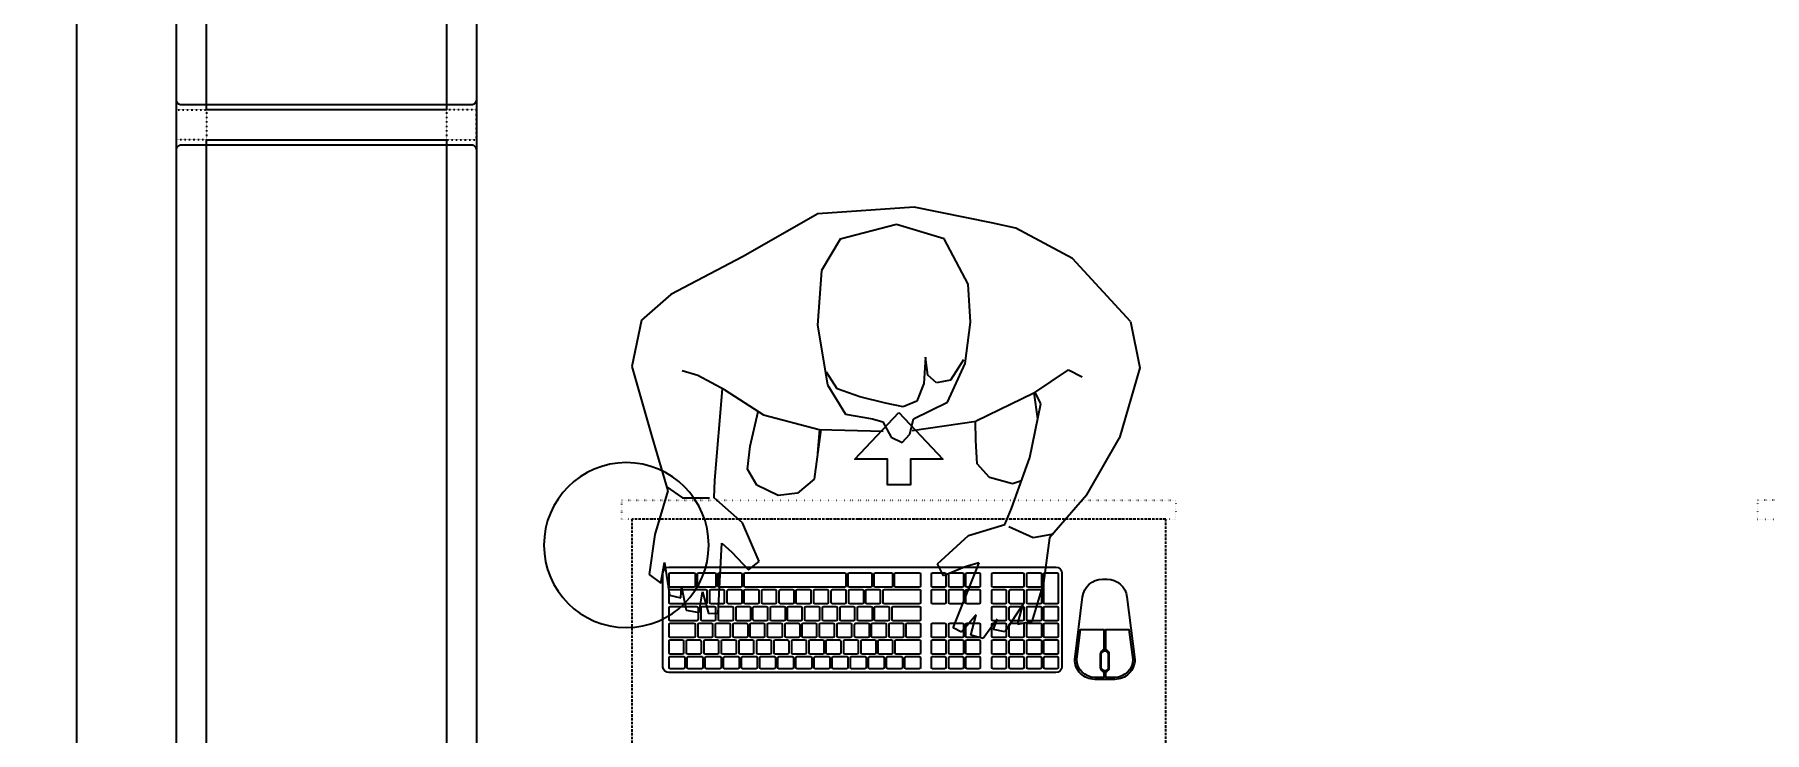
# Model space of a CAD drawing. Header units: inches. Extents: x 216615 to 231886, y -28847 to -680.
# Drawn here: x 226054 to 227784, y -22589 to -21892 of the extents above; entities that cross this region are included whole.
import ezdxf

# ---------------------------------------------------------------- set-up
doc = ezdxf.new("R2010")
doc.units = ezdxf.units.IN
doc.header["$MEASUREMENT"] = 0
doc.linetypes.add('Puntets JB', pattern=[3, 0, -3])
doc.linetypes.add('TRAZOS2', pattern=[0.375, 0.25, -0.125])
for name, color, linetype in [('Arturo', 8, 'Continuous'), ('Cotas bloques dinámicos PM espacio', 250, 'Continuous'), ('Impresora Tiket JB', 8, 'Continuous'), ('Linea Capa Color 0000 JB', 7, 'Continuous'), ('Linea Capa Color 0140 Blau Vidre JB', 140, 'Continuous')]:
    doc.layers.add(name, color=color, linetype=linetype)
doc.styles.add('Jordi Ava', font='')
doc.styles.get('Jordi Ava').set_extended_font_data('AvantGarde Md BT')
doc.dimstyles.new('Jordi Ava 2015', dxfattribs={"dimtxt": 60, "dimasz": 40, "dimexe": 20, "dimexo": 20, "dimgap": 0.09, "dimtad": 1, "dimdec": 0, "dimzin": 0, "dimdsep": 46, "dimtxsty": 'Jordi Ava', "dimblk": 'CLOSED', "dimcen": 1.5, "dimclrd": 7, "dimclre": 7, "dimclrt": 256, "dimadec": 0, "dimazin": 0, "dimtfac": 0.05, "dimtdec": 0, "dimtofl": 0, "dimtmove": 0, "dimatfit": 3, "dimldrblk": 'CLOSED', "dimfxl": 90, "dimtolj": 1, "dimtzin": 0, "dimlwd": -1, "dimlwe": -1, "dimarcsym": 0})
doc.dimstyles.new('Jordi Ava Vidre 140 2015', dxfattribs={"dimtxt": 60, "dimasz": 40, "dimexe": 20, "dimexo": 20, "dimgap": 0.09, "dimtad": 1, "dimdec": 0, "dimzin": 0, "dimdsep": 46, "dimtxsty": 'Jordi Ava', "dimblk": 'CLOSED', "dimcen": 1.5, "dimclrd": 7, "dimclre": 7, "dimclrt": 256, "dimadec": 0, "dimazin": 0, "dimtfac": 0.05, "dimtdec": 0, "dimtofl": 0, "dimtmove": 0, "dimatfit": 3, "dimldrblk": 'CLOSED', "dimfxl": 90, "dimtolj": 1, "dimtzin": 0, "dimlwd": -1, "dimlwe": -1, "dimarcsym": 0})

# ---------------------------------------------------------------- blocks, each defined once
blk = doc.blocks.new('Planta teclat + ratoli 2020 JB')
at = {"layer": 'Impresora Tiket JB'}
for points in [[(163.1, 99.5, 0.414201), (157.1, 105.4), (-229.9, 105.4, 0.38771), (-236, 99.9), (-236, 6, 0.414201), (-229.9, 0), (157.1, 0, 0.414201), (163.1, 6)], [(203.6, 12.2), (208.3, 12.2, 0.378242), (228.1, 29.7), (236, 92.2, 0.414214), (216, 112.2), (196, 112.2, 0.414214), (176, 92.2), (183.8, 29.7, 0.378242)], [(201.5, 100.2, -0.350001), (205, 104.6), (205, 110.2), (196, 110.2, 0.412242), (178, 92.3), (181.7, 62.2), (205, 62.2), (205, 82.8, -0.350001), (201.5, 87.2)], [(234, 92.3, 0.412242), (216, 110.2), (207, 110.2), (207, 104.6, -0.350001), (210.5, 100.2), (210.5, 87.2, -0.350001), (207, 82.8), (207, 62.2), (230.2, 62.2)], [(-214.2, 100.3, 0.450069), (-215.4, 101.5), (-228.7, 101.5, 0.45007), (-229.9, 100.3), (-229.9, 91, 0.411174), (-228.7, 89.5), (-215.4, 89.5, 0.411173), (-214.2, 91)], [(-215.4, 85.9, 0.414201), (-216.6, 87.1), (-228.7, 87.1, 0.414201), (-229.9, 85.9), (-229.9, 74, 0.414188), (-228.7, 72.8), (-216.6, 72.8, 0.414201), (-215.4, 74)], [(-197.9, 85.9, 0.414201), (-199.1, 87.1), (-211.2, 87.1, 0.414201), (-212.4, 85.9), (-212.4, 74, 0.414188), (-211.2, 72.8), (-199.1, 72.8, 0.414201), (-197.9, 74)], [(-196, 100.3, 0.450069), (-197.3, 101.5), (-210.6, 101.5, 0.45007), (-211.8, 100.3), (-211.8, 91, 0.411174), (-210.6, 89.5), (-197.3, 89.5, 0.411173), (-196, 91)], [(-180.3, 85.9, 0.414201), (-181.5, 87.1), (-193.6, 87.1, 0.414201), (-194.8, 85.9), (-194.8, 74, 0.414188), (-193.6, 72.8), (-181.5, 72.8, 0.414201), (-180.3, 74)], [(-177.9, 100.3, 0.450069), (-179.1, 101.5), (-192.4, 101.5, 0.45007), (-193.6, 100.3), (-193.6, 91, 0.411174), (-192.4, 89.5), (-179.1, 89.5, 0.411173), (-177.9, 91)], [(-162.8, 85.9, 0.414201), (-164, 87.1), (-176.1, 87.1, 0.414201), (-177.3, 85.9), (-177.3, 74, 0.414188), (-176.1, 72.8), (-164, 72.8, 0.414201), (-162.8, 74)], [(-159.8, 100.3, 0.450069), (-161, 101.5), (-174.3, 101.5, 0.45007), (-175.5, 100.3), (-175.5, 91, 0.411174), (-174.3, 89.5), (-161, 89.5, 0.411173), (-159.8, 91)], [(-145.3, 85.9, 0.414201), (-146.5, 87.1), (-158.6, 87.1, 0.414201), (-159.8, 85.9), (-159.8, 74, 0.414188), (-158.6, 72.8), (-146.5, 72.8, 0.414201), (-145.3, 74)], [(-141.6, 100.3, 0.450069), (-142.8, 101.5), (-156.1, 101.5, 0.45007), (-157.3, 100.3), (-157.3, 91, 0.411174), (-156.1, 89.5), (-142.8, 89.5, 0.411173), (-141.6, 91)], [(-127.7, 85.9, 0.414201), (-128.9, 87.1), (-141, 87.1, 0.414201), (-142.2, 85.9), (-142.2, 74, 0.414188), (-141, 72.8), (-128.9, 72.8, 0.414201), (-127.7, 74)], [(-123.5, 100.3, 0.450069), (-124.7, 101.5), (-138, 101.5, 0.45007), (-139.2, 100.3), (-139.2, 91, 0.411174), (-138, 89.5), (-124.7, 89.5, 0.411173), (-123.5, 91)], [(-110.2, 85.9, 0.414201), (-111.4, 87.1), (-123.5, 87.1, 0.414201), (-124.7, 85.9), (-124.7, 74, 0.414188), (-123.5, 72.8), (-111.4, 72.8, 0.414201), (-110.2, 74)], [(-105.3, 100.3, 0.450069), (-106.6, 101.5), (-119.9, 101.5, 0.45007), (-121.1, 100.3), (-121.1, 91, 0.411174), (-119.9, 89.5), (-106.6, 89.5, 0.411173), (-105.3, 91)], [(-92.7, 85.9, 0.414201), (-93.9, 87.1), (-106, 87.1, 0.414201), (-107.2, 85.9), (-107.2, 74, 0.414188), (-106, 72.8), (-93.9, 72.8, 0.414201), (-92.7, 74)], [(-87.2, 100.3, 0.450069), (-88.4, 101.5), (-101.7, 101.5, 0.45007), (-102.9, 100.3), (-102.9, 91, 0.411174), (-101.7, 89.5), (-88.4, 89.5, 0.411173), (-87.2, 91)], [(-75.1, 85.9, 0.414201), (-76.3, 87.1), (-88.4, 87.1, 0.414201), (-89.6, 85.9), (-89.6, 74, 0.414188), (-88.4, 72.8), (-76.3, 72.8, 0.414201), (-75.1, 74)], [(-69.1, 100.3, 0.450069), (-70.3, 101.5), (-83.6, 101.5, 0.45007), (-84.8, 100.3), (-84.8, 91, 0.411174), (-83.6, 89.5), (-70.3, 89.5, 0.411173), (-69.1, 91)], [(-58.2, 85.9, 0.414201), (-59.4, 87.1), (-71.5, 87.1, 0.414201), (-72.7, 85.9), (-72.7, 74, 0.414188), (-71.5, 72.8), (-59.4, 72.8, 0.414201), (-58.2, 74)], [(-50.9, 100.3, 0.450069), (-52.1, 101.5), (-65.4, 101.5, 0.45007), (-66.7, 100.3), (-66.7, 91, 0.411174), (-65.4, 89.5), (-52.1, 89.5, 0.411173), (-50.9, 91)], [(-40.7, 85.9, 0.414201), (-41.9, 87.1), (-54, 87.1, 0.414201), (-55.2, 85.9), (-55.2, 74, 0.414188), (-54, 72.8), (-41.9, 72.8, 0.414201), (-40.7, 74)], [(-32.8, 100.3, 0.450069), (-34, 101.5), (-47.3, 101.5, 0.45007), (-48.5, 100.3), (-48.5, 91, 0.411174), (-47.3, 89.5), (-34, 89.5, 0.411173), (-32.8, 91)], [(-23.1, 85.9, 0.414201), (-24.3, 87.1), (-36.4, 87.1, 0.414201), (-37.6, 85.9), (-37.6, 74, 0.414188), (-36.4, 72.8), (-24.3, 72.8, 0.414201), (-23.1, 74)], [(-14.7, 100.3, 0.450069), (-15.9, 101.5), (-29.2, 101.5, 0.45007), (-30.4, 100.3), (-30.4, 91, 0.411174), (-29.2, 89.5), (-15.9, 89.5, 0.411173), (-14.7, 91)], [(-6.2, 85.9, 0.414201), (-7.4, 87.1), (-19.5, 87.1, 0.414201), (-20.7, 85.9), (-20.7, 74, 0.414188), (-19.5, 72.8), (-7.4, 72.8, 0.414201), (-6.2, 74)], [(3.5, 100.3, 0.450069), (2.3, 101.5), (-11, 101.5, 0.45007), (-12.2, 100.3), (-12.2, 91, 0.411174), (-11, 89.5), (2.3, 89.5, 0.411173), (3.5, 91)], [(21.6, 85.9, 0.414201), (20.4, 87.1), (-2.6, 87.1, 0.414201), (-3.8, 85.9), (-3.8, 74, 0.414188), (-2.6, 72.8), (20.4, 72.8, 0.414201), (21.6, 74)], [(21.6, 100.3, 0.450069), (20.4, 101.5), (7.1, 101.5, 0.45007), (5.9, 100.3), (5.9, 91, 0.411174), (7.1, 89.5), (20.4, 89.5, 0.411173), (21.6, 91)], [(47, 100.3, 0.450069), (45.8, 101.5), (33.7, 101.5, 0.45007), (32.5, 100.3), (32.5, 91, 0.411174), (33.7, 89.5), (45.8, 89.5, 0.411173), (47, 91)], [(47, 85.9, 0.414201), (45.8, 87.1), (33.7, 87.1, 0.414201), (32.5, 85.9), (32.5, 74, 0.414188), (33.7, 72.8), (45.8, 72.8, 0.414201), (47, 74)], [(64.6, 100.3, 0.450069), (63.3, 101.5), (51.3, 101.5, 0.45007), (50, 100.3), (50, 91, 0.411174), (51.3, 89.5), (63.3, 89.5, 0.411173), (64.6, 91)], [(64.6, 85.9, 0.414201), (63.3, 87.1), (51.3, 87.1, 0.414201), (50, 85.9), (50, 74, 0.414188), (51.3, 72.8), (63.3, 72.8, 0.414201), (64.6, 74)], [(81.5, 100.3, 0.450069), (80.3, 101.5), (68.2, 101.5, 0.45007), (67, 100.3), (67, 91, 0.411174), (68.2, 89.5), (80.3, 89.5, 0.411173), (81.5, 91)], [(81.5, 85.9, 0.414201), (80.3, 87.1), (68.2, 87.1, 0.414201), (67, 85.9), (67, 74, 0.414188), (68.2, 72.8), (80.3, 72.8, 0.414201), (81.5, 74)], [(107.5, 100.3, 0.450069), (106.3, 101.5), (94.2, 101.5, 0.45007), (93, 100.3), (93, 91, 0.411174), (94.2, 89.5), (106.3, 89.5, 0.411173), (107.5, 91)], [(107.5, 85.9, 0.414201), (106.3, 87.1), (94.2, 87.1, 0.414201), (93, 85.9), (93, 74, 0.414188), (94.2, 72.8), (106.3, 72.8, 0.414201), (107.5, 74)], [(125, 100.3, 0.450069), (123.8, 101.5), (111.7, 101.5, 0.45007), (110.5, 100.3), (110.5, 91, 0.411174), (111.7, 89.5), (123.8, 89.5, 0.411173), (125, 91)], [(125, 85.9, 0.414201), (123.8, 87.1), (111.7, 87.1, 0.414201), (110.5, 85.9), (110.5, 74, 0.414188), (111.7, 72.8), (123.8, 72.8, 0.414201), (125, 74)], [(142.6, 100.3, 0.450069), (141.3, 101.5), (129.3, 101.5, 0.45007), (128, 100.3), (128, 91, 0.411174), (129.3, 89.5), (141.3, 89.5, 0.411173), (142.6, 91)], [(142.6, 85.9, 0.414201), (141.3, 87.1), (129.3, 87.1, 0.414201), (128, 85.9), (128, 74, 0.414188), (129.3, 72.8), (141.3, 72.8, 0.414201), (142.6, 74)], [(159.5, 100.3, 0.450069), (158.3, 101.5), (146.2, 101.5, 0.45007), (145, 100.3), (145, 91, 0.411174), (146.2, 89.5), (158.3, 89.5, 0.411173), (159.5, 91)], [(159.5, 85.9, 0.414201), (158.3, 87.1), (146.2, 87.1, 0.414201), (145, 85.9), (145, 74, 0.414188), (146.2, 72.8), (158.3, 72.8, 0.414201), (159.5, 74)], [(209.5, 100.2, 1), (202.5, 100.2), (202.5, 87.2, 1), (209.5, 87.2)], [(-203.8, 69.2, 0.414201), (-205.1, 70.4), (-228.7, 70.4, 0.414201), (-229.9, 69.2), (-229.9, 57.2, 0.414188), (-228.7, 56), (-205.1, 56, 0.414201), (-203.8, 57.2)], [(-186.3, 69.2, 0.414201), (-187.5, 70.4), (-199.6, 70.4, 0.414201), (-200.8, 69.2), (-200.8, 57.2, 0.414188), (-199.6, 56), (-187.5, 56, 0.414201), (-186.3, 57.2)], [(-168.8, 69.2, 0.414201), (-170, 70.4), (-182.1, 70.4, 0.414201), (-183.3, 69.2), (-183.3, 57.2, 0.414188), (-182.1, 56), (-170, 56, 0.414201), (-168.8, 57.2)], [(-151.2, 69.2, 0.414201), (-152.5, 70.4), (-164.5, 70.4, 0.414201), (-165.8, 69.2), (-165.8, 57.2, 0.414188), (-164.5, 56), (-152.5, 56, 0.414201), (-151.2, 57.2)], [(-134.3, 69.2, 0.414201), (-135.5, 70.4), (-147.6, 70.4, 0.414201), (-148.8, 69.2), (-148.8, 57.2, 0.414188), (-147.6, 56), (-135.5, 56, 0.414201), (-134.3, 57.2)], [(-116.8, 69.2, 0.414201), (-118, 70.4), (-130.1, 70.4, 0.414201), (-131.3, 69.2), (-131.3, 57.2, 0.414188), (-130.1, 56), (-118, 56, 0.414201), (-116.8, 57.2)], [(-99.2, 69.2, 0.414201), (-100.5, 70.4), (-112.5, 70.4, 0.414201), (-113.8, 69.2), (-113.8, 57.2, 0.414188), (-112.5, 56), (-100.5, 56, 0.414201), (-99.2, 57.2)], [(-82.3, 69.2, 0.414201), (-83.5, 70.4), (-95.6, 70.4, 0.414201), (-96.8, 69.2), (-96.8, 57.2, 0.414188), (-95.6, 56), (-83.5, 56, 0.414201), (-82.3, 57.2)], [(-64.8, 69.2, 0.414201), (-66, 70.4), (-78.1, 70.4, 0.414201), (-79.3, 69.2), (-79.3, 57.2, 0.414188), (-78.1, 56), (-66, 56, 0.414201), (-64.8, 57.2)], [(-47.2, 69.2, 0.414201), (-48.5, 70.4), (-60.5, 70.4, 0.414201), (-61.8, 69.2), (-61.8, 57.2, 0.414188), (-60.5, 56), (-48.5, 56, 0.414201), (-47.2, 57.2)], [(-29.7, 69.2, 0.414201), (-30.9, 70.4), (-43, 70.4, 0.414201), (-44.2, 69.2), (-44.2, 57.2, 0.414188), (-43, 56), (-30.9, 56, 0.414201), (-29.7, 57.2)], [(-12.8, 69.2, 0.414201), (-14, 70.4), (-26.1, 70.4, 0.414201), (-27.3, 69.2), (-27.3, 57.2, 0.414188), (-26.1, 56), (-14, 56, 0.414201), (-12.8, 57.2)], [(4.8, 69.2, 0.414201), (3.5, 70.4), (-8.5, 70.4, 0.414201), (-9.8, 69.2), (-9.8, 57.2, 0.414188), (-8.5, 56), (3.5, 56, 0.414201), (4.8, 57.2)], [(21.7, 69.2, 0.414201), (20.5, 70.4), (8.4, 70.4, 0.414201), (7.2, 69.2), (7.2, 57.2, 0.414188), (8.4, 56), (20.5, 56, 0.414201), (21.7, 57.2)], [(47, 69.2, 0.414201), (45.8, 70.4), (33.7, 70.4, 0.414201), (32.5, 69.2), (32.5, 57.2, 0.414188), (33.7, 56), (45.8, 56, 0.414201), (47, 57.2)], [(64.6, 69.2, 0.414201), (63.3, 70.4), (51.3, 70.4, 0.414201), (50, 69.2), (50, 57.2, 0.414188), (51.3, 56), (63.3, 56, 0.414201), (64.6, 57.2)], [(81.5, 69.2, 0.414201), (80.2, 70.4), (68.2, 70.4, 0.414201), (66.9, 69.2), (66.9, 57.2, 0.414188), (68.2, 56), (80.2, 56, 0.414201), (81.5, 57.2)], [(107.5, 69.2, 0.414201), (106.3, 70.4), (94.2, 70.4, 0.414201), (93, 69.2), (93, 57.2, 0.414188), (94.2, 56), (106.3, 56, 0.414201), (107.5, 57.2)], [(125, 69.2, 0.414201), (123.8, 70.4), (111.7, 70.4, 0.414201), (110.5, 69.2), (110.5, 57.2, 0.414188), (111.7, 56), (123.8, 56, 0.414201), (125, 57.2)], [(142.6, 69.2, 0.414201), (141.3, 70.4), (129.3, 70.4, 0.414201), (128, 69.2), (128, 57.2, 0.414188), (129.3, 56), (141.3, 56, 0.414201), (142.6, 57.2)], [(159.5, 69.2, 0.414201), (158.3, 70.4), (146.2, 70.4, 0.414201), (145, 69.2), (145, 57.2, 0.414188), (146.2, 56), (158.3, 56, 0.414201), (159.5, 57.2)], [(-200.9, 52.4, 0.414201), (-202.1, 53.6), (-228.7, 53.6, 0.414201), (-229.9, 52.4), (-229.9, 40.4, 0.414188), (-228.7, 39.2), (-202.1, 39.2, 0.414201), (-200.9, 40.4)], [(-183.3, 52.4, 0.414201), (-184.6, 53.6), (-196.7, 53.6, 0.414201), (-197.9, 52.4), (-197.9, 40.4, 0.414188), (-196.7, 39.2), (-184.6, 39.2, 0.414201), (-183.3, 40.4)], [(-165.8, 52.4, 0.414201), (-167, 53.6), (-179.1, 53.6, 0.414201), (-180.3, 52.4), (-180.3, 40.4, 0.414188), (-179.1, 39.2), (-167, 39.2, 0.414201), (-165.8, 40.4)], [(-148.3, 52.4, 0.414201), (-149.5, 53.6), (-161.6, 53.6, 0.414201), (-162.8, 52.4), (-162.8, 40.4, 0.414188), (-161.6, 39.2), (-149.5, 39.2, 0.414201), (-148.3, 40.4)], [(-131.3, 52.4, 0.414201), (-132.6, 53.6), (-144.7, 53.6, 0.414201), (-145.9, 52.4), (-145.9, 40.4, 0.414188), (-144.7, 39.2), (-132.6, 39.2, 0.414201), (-131.3, 40.4)], [(-113.8, 52.4, 0.414201), (-115, 53.6), (-127.1, 53.6, 0.414201), (-128.3, 52.4), (-128.3, 40.4, 0.414188), (-127.1, 39.2), (-115, 39.2, 0.414201), (-113.8, 40.4)], [(-96.9, 52.4, 0.414201), (-98.1, 53.6), (-110.2, 53.6, 0.414201), (-111.4, 52.4), (-111.4, 40.4, 0.414188), (-110.2, 39.2), (-98.1, 39.2, 0.414201), (-96.9, 40.4)], [(-79.3, 52.4, 0.414201), (-80.6, 53.6), (-92.7, 53.6, 0.414201), (-93.9, 52.4), (-93.9, 40.4, 0.414188), (-92.7, 39.2), (-80.6, 39.2, 0.414201), (-79.3, 40.4)], [(-61.8, 52.4, 0.414201), (-63, 53.6), (-75.1, 53.6, 0.414201), (-76.3, 52.4), (-76.3, 40.4, 0.414188), (-75.1, 39.2), (-63, 39.2, 0.414201), (-61.8, 40.4)], [(-44.3, 52.4, 0.414201), (-45.5, 53.6), (-57.6, 53.6, 0.414201), (-58.8, 52.4), (-58.8, 40.4, 0.414188), (-57.6, 39.2), (-45.5, 39.2, 0.414201), (-44.3, 40.4)], [(-26.7, 52.4, 0.414201), (-28, 53.6), (-40, 53.6, 0.414201), (-41.3, 52.4), (-41.3, 40.4, 0.414188), (-40, 39.2), (-28, 39.2, 0.414201), (-26.7, 40.4)], [(-9.8, 52.4, 0.414201), (-11, 53.6), (-23.1, 53.6, 0.414201), (-24.3, 52.4), (-24.3, 40.4, 0.414188), (-23.1, 39.2), (-11, 39.2, 0.414201), (-9.8, 40.4)], [(21.6, 52.4, 0.414201), (20.4, 53.6), (-5.6, 53.6, 0.414201), (-6.8, 52.4), (-6.8, 40.4, 0.414188), (-5.6, 39.2), (20.4, 39.2, 0.414201), (21.6, 40.4)], [(107.5, 52.4, 0.414201), (106.3, 53.6), (94.2, 53.6, 0.414201), (93, 52.4), (93, 40.4, 0.414188), (94.2, 39.2), (106.3, 39.2, 0.414201), (107.5, 40.4)], [(125, 52.4, 0.414201), (123.8, 53.6), (111.7, 53.6, 0.414201), (110.5, 52.4), (110.5, 40.4, 0.414188), (111.7, 39.2), (123.8, 39.2, 0.414201), (125, 40.4)], [(142.6, 52.4, 0.414201), (141.3, 53.6), (129.3, 53.6, 0.414201), (128, 52.4), (128, 40.4, 0.414188), (129.3, 39.2), (141.3, 39.2, 0.414201), (142.6, 40.4)], [(159.5, 52.4, 0.414201), (158.3, 53.6), (146.2, 53.6, 0.414201), (145, 52.4), (145, 40.4, 0.414188), (146.2, 39.2), (158.3, 39.2, 0.414201), (159.5, 40.4)], [(-192.1, 35.6, 0.414201), (-193.3, 36.8), (-228.7, 36.8, 0.414201), (-229.9, 35.6), (-229.9, 23.6, 0.414188), (-228.7, 22.4), (-193.3, 22.4, 0.414201), (-192.1, 23.6)], [(-174.6, 35.6, 0.414201), (-175.8, 36.8), (-187.9, 36.8, 0.414201), (-189.1, 35.6), (-189.1, 23.6, 0.414188), (-187.9, 22.4), (-175.8, 22.4, 0.414201), (-174.6, 23.6)], [(-157, 35.6, 0.414201), (-158.3, 36.8), (-170.3, 36.8, 0.414201), (-171.6, 35.6), (-171.6, 23.6, 0.414188), (-170.3, 22.4), (-158.3, 22.4, 0.414201), (-157, 23.6)], [(-140.1, 35.6, 0.414201), (-141.3, 36.8), (-153.4, 36.8, 0.414201), (-154.6, 35.6), (-154.6, 23.6, 0.414188), (-153.4, 22.4), (-141.3, 22.4, 0.414201), (-140.1, 23.6)], [(-122.6, 35.6, 0.414201), (-123.8, 36.8), (-135.9, 36.8, 0.414201), (-137.1, 35.6), (-137.1, 23.6, 0.414188), (-135.9, 22.4), (-123.8, 22.4, 0.414201), (-122.6, 23.6)], [(-105, 35.6, 0.414201), (-106.3, 36.8), (-118.3, 36.8, 0.414201), (-119.6, 35.6), (-119.6, 23.6, 0.414188), (-118.3, 22.4), (-106.3, 22.4, 0.414201), (-105, 23.6)], [(-88.1, 35.6, 0.414201), (-89.3, 36.8), (-101.4, 36.8, 0.414201), (-102.6, 35.6), (-102.6, 23.6, 0.414188), (-101.4, 22.4), (-89.3, 22.4, 0.414201), (-88.1, 23.6)], [(-70.6, 35.6, 0.414201), (-71.8, 36.8), (-83.9, 36.8, 0.414201), (-85.1, 35.6), (-85.1, 23.6, 0.414188), (-83.9, 22.4), (-71.8, 22.4, 0.414201), (-70.6, 23.6)], [(-53, 35.6, 0.414201), (-54.3, 36.8), (-66.3, 36.8, 0.414201), (-67.6, 35.6), (-67.6, 23.6, 0.414188), (-66.3, 22.4), (-54.3, 22.4, 0.414201), (-53, 23.6)], [(-35.5, 35.6, 0.414201), (-36.7, 36.8), (-48.8, 36.8, 0.414201), (-50, 35.6), (-50, 23.6, 0.414188), (-48.8, 22.4), (-36.7, 22.4, 0.414201), (-35.5, 23.6)], [(-18.6, 35.6, 0.414201), (-19.8, 36.8), (-31.9, 36.8, 0.414201), (-33.1, 35.6), (-33.1, 23.6, 0.414188), (-31.9, 22.4), (-19.8, 22.4, 0.414201), (-18.6, 23.6)], [(21.6, 35.6, 0.414201), (20.4, 36.8), (-14.3, 36.8, 0.414201), (-15.6, 35.6), (-15.6, 23.6, 0.414188), (-14.3, 22.4), (20.4, 22.4, 0.414201), (21.6, 23.6)], [(47, 35.6, 0.414201), (45.8, 36.8), (33.7, 36.8, 0.414201), (32.5, 35.6), (32.5, 23.6, 0.414188), (33.7, 22.4), (45.8, 22.4, 0.414201), (47, 23.6)], [(64.6, 35.6, 0.414201), (63.3, 36.8), (51.3, 36.8, 0.414201), (50, 35.6), (50, 23.6, 0.414188), (51.3, 22.4), (63.3, 22.4, 0.414201), (64.6, 23.6)], [(81.5, 35.6, 0.414201), (80.3, 36.8), (68.2, 36.8, 0.414201), (67, 35.6), (67, 23.6, 0.414188), (68.2, 22.4), (80.3, 22.4, 0.414201), (81.5, 23.6)], [(107.5, 35.6, 0.414201), (106.3, 36.8), (94.2, 36.8, 0.414201), (93, 35.6), (93, 23.6, 0.414188), (94.2, 22.4), (106.3, 22.4, 0.414201), (107.5, 23.6)], [(125, 35.6, 0.414201), (123.8, 36.8), (111.7, 36.8, 0.414201), (110.5, 35.6), (110.5, 23.6, 0.414188), (111.7, 22.4), (123.8, 22.4, 0.414201), (125, 23.6)], [(142.6, 35.6, 0.414201), (141.3, 36.8), (129.3, 36.8, 0.414201), (128, 35.6), (128, 23.6, 0.414188), (129.3, 22.4), (141.3, 22.4, 0.414201), (142.6, 23.6)], [(159.5, 35.6, 0.414201), (158.3, 36.8), (146.2, 36.8, 0.414201), (145, 35.6), (145, 6.9, 0.414188), (146.2, 5.7), (158.3, 5.7, 0.414201), (159.5, 6.9)], [(-203.8, 18.8, 0.414201), (-205.1, 20), (-228.7, 20, 0.414201), (-229.9, 18.8), (-229.9, 6.9, 0.414188), (-228.7, 5.7), (-205.1, 5.7, 0.414201), (-203.8, 6.9)], [(-183, 18.8, 0.414201), (-184.3, 20), (-200.2, 20, 0.414201), (-201.4, 18.8), (-201.4, 6.9, 0.414188), (-200.2, 5.7), (-184.3, 5.7, 0.414201), (-183, 6.9)], [(-157.1, 18.8, 0.414201), (-158.3, 20), (-179.4, 20, 0.414201), (-180.6, 18.8), (-180.6, 6.9, 0.414188), (-179.4, 5.7), (-158.3, 5.7, 0.414201), (-157.1, 6.9)], [(-53, 18.8, 0.414201), (-54.3, 20), (-153.4, 20, 0.414201), (-154.6, 18.8), (-154.6, 6.9, 0.414188), (-153.4, 5.7), (-54.3, 5.7, 0.414201), (-53, 6.9)], [(-27.1, 18.8, 0.414201), (-28.3, 20), (-49.4, 20, 0.414201), (-50.6, 18.8), (-50.6, 6.9, 0.414188), (-49.4, 5.7), (-28.3, 5.7, 0.414201), (-27.1, 6.9)], [(-6.3, 18.8, 0.414201), (-7.5, 20), (-23.5, 20, 0.414201), (-24.7, 18.8), (-24.7, 6.9, 0.414188), (-23.5, 5.7), (-7.5, 5.7, 0.414201), (-6.3, 6.9)], [(21.6, 18.8, 0.414201), (20.4, 20), (-3.2, 20, 0.414201), (-4.4, 18.8), (-4.4, 6.9, 0.414188), (-3.2, 5.7), (20.4, 5.7, 0.414201), (21.6, 6.9)], [(47, 18.8, 0.414201), (45.8, 20), (33.7, 20, 0.414201), (32.5, 18.8), (32.5, 6.9, 0.414188), (33.7, 5.7), (45.8, 5.7, 0.414201), (47, 6.9)], [(64.6, 18.8, 0.414201), (63.3, 20), (51.3, 20, 0.414201), (50, 18.8), (50, 6.9, 0.414188), (51.3, 5.7), (63.3, 5.7, 0.414201), (64.6, 6.9)], [(81.5, 18.8, 0.414201), (80.3, 20), (68.2, 20, 0.414201), (67, 18.8), (67, 6.9, 0.414188), (68.2, 5.7), (80.3, 5.7, 0.414201), (81.5, 6.9)], [(125, 18.8, 0.414201), (123.8, 20), (94.2, 20, 0.414201), (93, 18.8), (93, 6.9, 0.414188), (94.2, 5.7), (123.8, 5.7, 0.414201), (125, 6.9)], [(142.6, 18.8, 0.414201), (141.3, 20), (129.3, 20, 0.414201), (128, 18.8), (128, 6.9, 0.414188), (129.3, 5.7), (141.3, 5.7, 0.414201), (142.6, 6.9)]]:
    blk.add_lwpolyline(points, format="xyb", close=True, dxfattribs=at)
blk = doc.blocks.new('Arturo')
at = {"layer": 'Arturo'}
for p, q in [((80.2, 161, 0), (67.6, 157.8, 0)), ((67.6, 157.8, 0), (73.1, 137.5, 0)), ((94.1, 141.6, 0), (80.2, 161, 0)), ((58.5, 154.8, 0), (50.1, 150.3, 0)), ((50.1, 150.3, 0), (75.9, 85.3, 0)), ((73.1, 137.5, 0), (58.5, 154.8, 0)), ((101.6, 154.5, 0), (90.3, 152.1, 0)), ((90.3, 152.1, 0), (94.1, 141.6, 0)), ((120, 126.7, 0), (101.6, 154.5, 0)), ((128.7, 143.9, 0), (114.5, 147.1, 0)), ((114.5, 147.1, 0), (120, 126.7, 0)), ((140.3, 105.3, 0), (128.7, 143.9, 0)), ((-221.6, 109.3, 0), (-217, 132.7, 0)), ((-217, 132.7, 0), (-204.2, 135.1, 0)), ((-204.2, 135.1, 0), (-200.7, 114.4, 0)), ((-200.7, 114.4, 0), (-194.6, 136.1, 0)), ((-194.6, 136.1, 0), (-185.2, 135.6, 0)), ((-185.2, 135.6, 0), (-181.5, 65.7, 0)), ((-253.9, 97, 0), (-242.3, 105.8, 0)), ((-242.3, 105.8, 0), (-238.8, 85, 0)), ((-238.8, 85, 0), (-233.7, 117.9, 0)), ((-233.7, 117.9, 0), (-222.5, 120.4, 0)), ((-222.5, 120.4, 0), (-221.6, 109.3, 0)), ((146.5, 60.3, 0), (140.3, 105.3, 0)), ((-248.5, 57.1, 0), (-253.9, 97, 0)), ((-171.5, 74.6, 0), (-154.6, 92.5, 0)), ((-154.6, 92.5, 0), (-144.1, 84, 0)), ((40.2, 98.5, 0), (34.2, 86.3, 0)), ((63.1, 89.2, 0), (40.2, 98.5, 0)), ((75.9, 85.3, 0), (63.1, 89.2, 0)), ((-181.5, 65.7, 0), (-171.5, 74.6, 0)), ((-144.1, 84, 0), (-160.6, 45.4, 0)), ((34.2, 86.3, 0), (65.3, 58.2, 0)), ((-235.3, 13.6, 0), (-248.5, 57.1, 0)), ((65.3, 58.2, 0), (101.6, 47.1, 0)), ((130.2, 60.6, 0), (105.8, 49.3, 0)), ((150.1, 56.9, 0), (130.2, 60.6, 0)), ((183.6, 17.5, 0), (146.5, 60.3, 0)), ((-160.6, 45.4, 0), (-189.1, 20.3, 0)), ((101.6, 47.1, 0), (108.4, 31, 0)), ((-237.2, 9, 0), (-220.6, 20.6, 0)), ((-220.6, 20.6, 0), (-193.8, 20.6, 0)), ((-189.1, 20.3, 0), (-188.5, 2.9, 0)), ((-125, 18.2, 0), (-146.4, 7.8, 0)), ((-105.7, 15.7, 0), (-125, 18.2, 0)), ((108.4, 31, 0), (126.8, -20, 0)), ((108.4, 31, 0), (126.8, -20, 0)), ((183.6, 17.5, 0), (216.3, -39.4, 0)), ((-251.3, -40.8, 0), (-235.3, 13.6, 0)), ((-188.5, 2.9, 0), (-180.8, -88.4, 0)), ((-146.4, 7.8, 0), (-155.8, -8.2, 0)), ((-88.9, 1.8, 0), (-105.7, 15.7, 0)), ((-82.2, -47.8, 0), (-88.9, 1.8, 0)), ((86.3, 0.3, 0), (74.1, -13.6, 0)), ((109.4, 6.5, 0), (86.3, 0.3, 0)), ((118.3, 3.5, 0), (109.4, 6.5, 0)), ((-155.8, -8.2, 0), (-152.9, -31.1, 0)), ((74.1, -13.6, 0), (72.6, -36.7, 0)), ((-152.9, -31.1, 0), (-145.1, -65.9, 0)), ((-85.4, -24.2, 0), (-83.3, -47.8, 0)), ((126.8, -20, 0), (137.8, -73.4, 0)), ((-271.4, -110.8, 0), (-251.3, -40.8, 0)), ((-139.8, -62.5, 0), (-84.1, -47.8, 0)), ((-84.1, -47.8, 0), (-19.9, -46.2, 0)), ((-20.4, -55.5, 0), (-12, -40.1, 0)), ((-12, -40.1, 0), (-1.1, -34.9, 0)), ((-1.1, -34.9, 0), (6.8, -43.3, 0)), ((6.8, -43.3, 0), (10.5, -58.4, 0)), ((9, -46.7, 0), (73.1, -56, 0)), ((72.6, -36.7, 0), (72.4, -55.9, 0)), ((236.8, -109.3, 0), (216.3, -39.4, 0)), ((-178.2, -87, 0), (-139.8, -62.5, 0)), ((-75.8, -92.6, 0), (-57.7, -63.2, 0)), ((-57.7, -63.2, 0), (-30.5, -58.5, 0)), ((-30.5, -58.5, 0), (-20.4, -55.5, 0)), ((10.5, -58.4, 0), (44.3, -75.2, 0)), ((130.7, -84.3, 0), (73.1, -56, 0)), ((134.8, -58.5, 0), (130.9, -84.4, 0)), ((-43.4, -80.4, 0), (-66.1, -88.5, 0)), ((-17.8, -74, 0), (-43.4, -80.4, 0)), ((-0.1, -70.4, 0), (-17.8, -74, 0)), ((13.7, -76, 0), (-0.1, -70.4, 0)), ((20.6, -93.8, 0), (13.7, -76, 0)), ((44.3, -75.2, 0), (62, -113.7, 0)), ((130.7, -84.3, 0), (165.5, -107.5, 0)), ((137.8, -73.4, 0), (132.2, -85, 0)), ((-205.4, -101.9, 0), (-221.2, -106.5, 0)), ((-178.2, -87, 0), (-205.4, -101.9, 0)), ((-85.8, -152.2, 0), (-75.8, -92.6, 0)), ((-66.1, -88.5, 0), (-76.6, -105.3, 0)), ((22.2, -120.2, 0), (20.6, -93.8, 0)), ((24.8, -102, 0), (22.2, -120.2, 0)), ((33.2, -94.6, 0), (24.8, -102, 0)), ((47.2, -97, 0), (33.2, -94.6, 0)), ((60.3, -117.6, 0), (47.2, -97, 0)), ((165.5, -107.5, 0), (179, -100.4, 0)), ((-261.6, -157.2, 0), (-271.4, -110.8, 0)), ((62, -113.7, 0), (67.4, -155.2, 0)), ((227.3, -155.8, 0), (236.8, -109.3, 0)), ((-81.7, -206.7, 0), (-85.8, -152.2, 0)), ((67.4, -155.2, 0), (65.1, -193, 0)), ((-232.4, -182.8, 0), (-261.6, -157.2, 0)), ((227.3, -155.8, 0), (169.5, -218.7, 0)), ((-160.7, -220.3, 0), (-232.4, -182.8, 0)), ((-63, -237.9, 0), (-81.7, -206.7, 0)), ((65.1, -193, 0), (41.1, -238.5, 0)), ((-85.5, -263.5, 0), (-160.7, -220.3, 0)), ((169.5, -218.7, 0), (112.6, -248.9, 0)), ((-6.6, -252.6, 0), (-63, -237.9, 0)), ((41.1, -238.5, 0), (-6.6, -252.6, 0)), ((88.5, -254.5, 0), (11.1, -270.1, 0)), ((112.6, -248.9, 0), (88.5, -254.5, 0)), ((11.1, -270.1, 0), (-85.5, -263.5, 0))]:
    blk.add_line(p, q, dxfattribs=at)
blk = doc.blocks.new('Planta Marble doble')
at = {"layer": 'Linea Capa Color 0000 JB', "linetype": 'TRAZOS2', "ltscale": 10}
blk.add_lwpolyline([(1187, -850), (1721, -850), (1721, -619), (1187, -619)], close=True, dxfattribs=at)
at = {"layer": 'Linea Capa Color 0000 JB', "linetype": 'Puntets JB', "ltscale": 0.5}
for points in [[(41, -869), (595, -869), (595, -850), (41, -850)], [(1731, -869), (1177, -869), (1177, -850), (1731, -850)]]:
    blk.add_lwpolyline(points, close=True, dxfattribs=at)
at = {"layer": 'Linea Capa Color 0000 JB', "color": 7}
blk.add_lwpolyline([(1454, -956.4), (1410.1, -909.8), (1442.5, -909.8), (1442.5, -884.1), (1454, -884.1), (1465.5, -884.1), (1465.5, -909.8), (1497.9, -909.8)], close=True, dxfattribs=at)
at = {"ltscale": 10, "xscale": -1}
blk.add_blockref('Planta teclat + ratoli 2020 JB', (1454, -802), dxfattribs=at)
at = {"lineweight": 13, "ltscale": 10, "xscale": -1}
blk.add_blockref('Arturo', (1449.7, -891.7), dxfattribs=at)
blk = doc.blocks.new('_Closed')
at = {"color": 0, "linetype": 'ByBlock', "lineweight": -2}
for p, q in [((-1, 0.167), (0, 0)), ((-1, 0.167), (-1, -0.167)), ((0, 0), (-1, -0.167)), ((0, 0), (-1, 0))]:
    blk.add_line(p, q, dxfattribs=at)
blk = doc.blocks.new('*D237')
at = {"layer": 'Cotas bloques dinámicos PM espacio', "color": 7, "ltscale": 10, "transparency": 16777216}
for p, q in [((35, -25), (35, -125)), ((835, -25), (835, -125)), ((75, -105), (795, -105))]:
    blk.add_line(p, q, dxfattribs=at)
at = {"layer": 'Defpoints', "color": 0, "lineweight": 13, "ltscale": 10, "transparency": 16777216}
for p in [(35, -5), (835, -5), (835, -105)]:
    blk.add_point(p, dxfattribs=at)
at = {"layer": 'Cotas bloques dinámicos PM espacio', "color": 7, "ltscale": 10, "transparency": 16777216, "xscale": 40, "yscale": 40, "zscale": 40, "rotation": 180}
blk.add_blockref('_Closed', (35, -105), dxfattribs=at)
at = {"layer": 'Cotas bloques dinámicos PM espacio', "color": 7, "ltscale": 10, "transparency": 16777216, "xscale": 40, "yscale": 40, "zscale": 40}
blk.add_blockref('_Closed', (835, -105), dxfattribs=at)
at = {"layer": 'Cotas bloques dinámicos PM espacio', "color": 140, "ltscale": 10, "transparency": 16777216, "insert": (435, -73.8), "char_height": 60, "attachment_point": 5, "style": 'Jordi Ava'}
blk.add_mtext('\\A1;Estante 800', dxfattribs=at)
blk = doc.blocks.new('*D230')
at = {"layer": 'Cotas bloques dinámicos PM espacio', "color": 7, "ltscale": 10, "transparency": 16777216}
for p, q in [((368036.7, 7441.3), (368036.7, 7512.6)), ((369746.7, 7441.3), (369746.7, 7512.6)), ((368076.7, 7492.6), (369706.7, 7492.6))]:
    blk.add_line(p, q, dxfattribs=at)
at = {"layer": 'Defpoints', "color": 0, "lineweight": 13, "ltscale": 10, "transparency": 16777216}
for p in [(369746.7, 7492.6), (368036.7, 7421.3), (369746.7, 7421.3)]:
    blk.add_point(p, dxfattribs=at)
at = {"layer": 'Cotas bloques dinámicos PM espacio', "color": 7, "ltscale": 10, "transparency": 16777216, "xscale": 40, "yscale": 40, "zscale": 40, "rotation": 180}
blk.add_blockref('_Closed', (368036.7, 7492.6), dxfattribs=at)
at = {"layer": 'Cotas bloques dinámicos PM espacio', "color": 7, "ltscale": 10, "transparency": 16777216, "xscale": 40, "yscale": 40, "zscale": 40}
blk.add_blockref('_Closed', (369746.7, 7492.6), dxfattribs=at)
at = {"layer": 'Cotas bloques dinámicos PM espacio', "ltscale": 10, "transparency": 16777216, "insert": (368891.7, 7523.8), "char_height": 60, "attachment_point": 5, "style": 'Jordi Ava'}
blk.add_mtext('\\A1;1710', dxfattribs=at)
blk = doc.blocks.new('*D231')
at = {"layer": 'Cotas bloques dinámicos PM espacio', "color": 7, "ltscale": 10, "transparency": 16777216}
for p, q in [((368096.7, 7421.3), (368192.9, 7421.3)), ((368172.9, 7381.3), (368172.9, 7161.3)), ((368096.7, 7121.3), (368192.9, 7121.3))]:
    blk.add_line(p, q, dxfattribs=at)
at = {"layer": 'Defpoints', "color": 0, "lineweight": 13, "ltscale": 10, "transparency": 16777216}
for p in [(368076.7, 7421.3), (368076.7, 7121.3), (368172.9, 7121.3)]:
    blk.add_point(p, dxfattribs=at)
at = {"layer": 'Cotas bloques dinámicos PM espacio', "color": 7, "ltscale": 10, "transparency": 16777216, "xscale": 40, "yscale": 40, "zscale": 40}
for p, rotation in [((368172.9, 7421.3), 90), ((368172.9, 7121.3), 270)]:
    blk.add_blockref('_Closed', p, dxfattribs=dict(at, rotation=rotation))
at = {"layer": 'Cotas bloques dinámicos PM espacio', "ltscale": 10, "transparency": 16777216, "insert": (368141.6, 7271.3), "char_height": 60, "attachment_point": 5, "rotation": 90, "style": 'Jordi Ava'}
blk.add_mtext('\\A1;300', dxfattribs=at)
blk = doc.blocks.new('*D238')
at = {"layer": 'Cotas bloques dinámicos PM espacio', "color": 7, "ltscale": 10, "transparency": 16777216}
for p, q in [((875, -25), (875, -125)), ((1675, -25), (1675, -125)), ((915, -105), (1635, -105))]:
    blk.add_line(p, q, dxfattribs=at)
at = {"layer": 'Defpoints', "color": 0, "lineweight": 13, "ltscale": 10, "transparency": 16777216}
for p in [(875, -5), (1675, -5), (1675, -105)]:
    blk.add_point(p, dxfattribs=at)
at = {"layer": 'Cotas bloques dinámicos PM espacio', "color": 7, "ltscale": 10, "transparency": 16777216, "xscale": 40, "yscale": 40, "zscale": 40, "rotation": 180}
blk.add_blockref('_Closed', (875, -105), dxfattribs=at)
at = {"layer": 'Cotas bloques dinámicos PM espacio', "color": 7, "ltscale": 10, "transparency": 16777216, "xscale": 40, "yscale": 40, "zscale": 40}
blk.add_blockref('_Closed', (1675, -105), dxfattribs=at)
at = {"layer": 'Cotas bloques dinámicos PM espacio', "color": 140, "ltscale": 10, "transparency": 16777216, "insert": (1275, -73.8), "char_height": 60, "attachment_point": 5, "style": 'Jordi Ava'}
blk.add_mtext('\\A1;Estante 800', dxfattribs=at)
blk = doc.blocks.new('Planta Kubo Doble Est. Crist. 800')
at = {"layer": 'Linea Capa Color 0000 JB', "linetype": 'Puntets JB', "ltscale": 0.07}
for points in [[(0, 0), (30, 0), (30, -30), (0, -30)], [(870, 0), (840, 0), (840, -30), (870, -30)], [(1710, 0), (1680, 0), (1680, -30), (1710, -30)], [(0, -300), (30, -300), (30, -270), (0, -270)], [(870, -300), (840, -300), (840, -270), (870, -270)], [(1710, -300), (1680, -300), (1680, -270), (1710, -270)]]:
    blk.add_lwpolyline(points, close=True, dxfattribs=at)
at = {"layer": 'Linea Capa Color 0000 JB', "ltscale": 10}
for points in [[(0, -300), (1710, -300), (1710, 0), (0, 0)], [(840, -30), (30, -30), (30, -270), (840, -270)], [(1680, -30), (870, -30), (870, -270), (1680, -270)]]:
    blk.add_lwpolyline(points, close=True, dxfattribs=at)
for centre in [(435, -450), (1275, -450)]:
    blk.add_circle(centre, 82.4, dxfattribs=at)
at = {"layer": 'Linea Capa Color 0140 Blau Vidre JB', "ltscale": 10}
for points in [[(40, -300), (830, -300, 0.414214), (835, -295), (835, -5, 0.414214), (830, 0), (40, 0, 0.414214), (35, -5), (35, -295, 0.414214)], [(880, -300), (1670, -300, 0.414214), (1675, -295), (1675, -5, 0.414214), (1670, 0), (880, 0, 0.414214), (875, -5), (875, -295, 0.414214)]]:
    blk.add_lwpolyline(points, format="xyb", close=True, dxfattribs=at)
at = {"layer": 'Cotas bloques dinámicos PM espacio', "ltscale": 10}
dim = blk.add_linear_dim(base=(1710, 71.2), p1=(0, 0), p2=(1710, 0), dimstyle='Jordi Ava 2015', dxfattribs=at)
dim.commit()
dim.dimension.update_dxf_attribs({"geometry": '*D230', "text_midpoint": (855, 102.5), "insert": (-368036.7, -7421.3)})
for base, p1, p2, picture, middle in [((835, -105), (35, -5), (835, -5), '*D237', (435, -73.8)), ((1675, -105), (875, -5), (1675, -5), '*D238', (1275, -73.8))]:
    dim = blk.add_linear_dim(base=base, p1=p1, p2=p2, text='Estante <>', dimstyle='Jordi Ava Vidre 140 2015', override={"dimclrt": 140}, dxfattribs=at)
    dim.commit()
    dim.dimension.update_dxf_attribs({"geometry": picture, "text_midpoint": middle})
dim = blk.add_linear_dim(base=(136.2, -300), p1=(40, 0), p2=(40, -300), angle=90, dimstyle='Jordi Ava Vidre 140 2015', dxfattribs=at)
dim.commit()
dim.dimension.update_dxf_attribs({"geometry": '*D231', "text_midpoint": (104.9, -150), "insert": (-368036.7, -7421.3)})

msp = doc.modelspace()

# ---------------------------------------------------------------- linework, layer by layer
for p, q in [((226095.7, -15847.3), (226095.7, -28847.3)), ((226195.7, -24517.3), (226195.7, -19787.3))]:
    msp.add_line(p, q)

# ---------------------------------------------------------------- block references
at = {"lineweight": 13, "xscale": -1, "rotation": 90}
msp.add_blockref('Planta Kubo Doble Est. Crist. 800', (226195.7, -21127.3), dxfattribs=at)
at = {"layer": 'Linea Capa Color 0000 JB', "rotation": 180}
msp.add_blockref('Planta Marble doble', (228372.3, -23226.3), dxfattribs=at)

doc.saveas('drawing.dxf')
